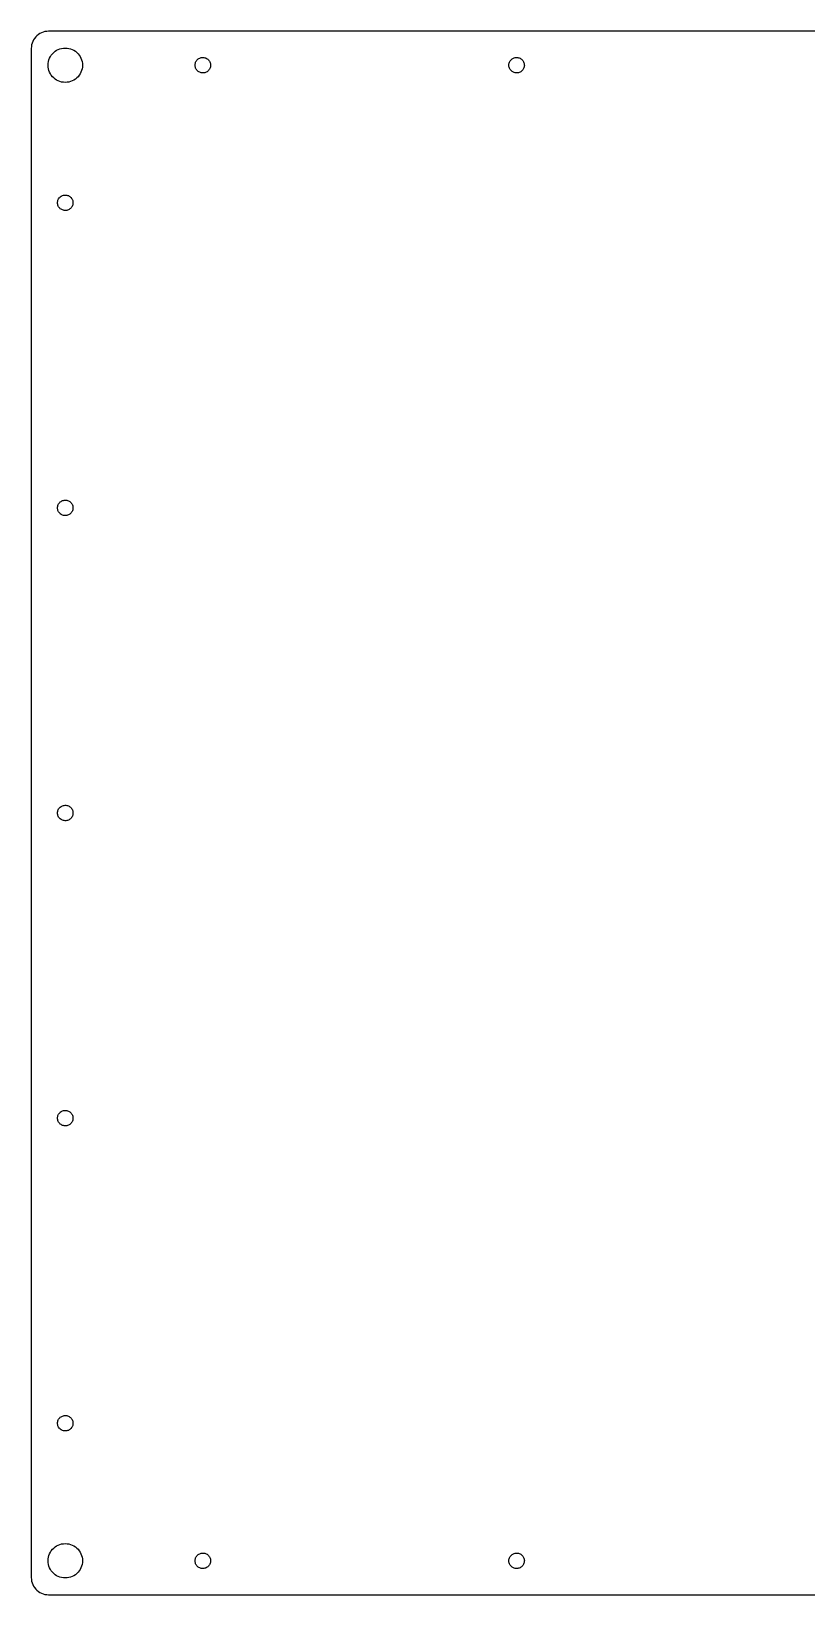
# Model space of a CAD drawing. Header units: metres. Extents: x -232 to 232, y -227 to 227.
# Drawn here: x -232.4 to -6.9, y -227.4 to 227.4 of the extents above; entities that cross this region are included whole.
import ezdxf

# ---------------------------------------------------------------- set-up
doc = ezdxf.new("R2010")
doc.units = ezdxf.units.M

msp = doc.modelspace()

# ---------------------------------------------------------------- linework, layer by layer
for p, q in [((-227.375, 227.375), (-227.898, 227.348)), ((227.375, 227.375), (-227.375, 227.375)), ((-232.348, 222.898), (-232.375, 222.375)), ((-232.266, 223.415), (-232.348, 222.898)), ((-232.13, 223.92), (-232.266, 223.415)), ((-231.943, 224.409), (-232.13, 223.92)), ((-231.705, 224.875), (-231.943, 224.409)), ((-231.42, 225.314), (-231.705, 224.875)), ((-231.091, 225.721), (-231.42, 225.314)), ((-230.721, 226.091), (-231.091, 225.721)), ((-230.314, 226.42), (-230.721, 226.091)), ((-229.875, 226.705), (-230.314, 226.42)), ((-229.409, 226.943), (-229.875, 226.705)), ((-228.92, 227.13), (-229.409, 226.943)), ((-228.415, 227.266), (-228.92, 227.13)), ((-227.898, 227.348), (-228.415, 227.266)), ((-232.375, 222.375), (-232.375, -222.375)), ((-227.473, 218.023), (-227.391, 218.54)), ((-227.391, 218.54), (-227.255, 219.045)), ((-227.255, 219.045), (-227.068, 219.534)), ((-227.068, 219.534), (-226.83, 220)), ((-226.83, 220), (-226.545, 220.439)), ((-226.545, 220.439), (-226.216, 220.846)), ((-226.216, 220.846), (-225.846, 221.216)), ((-225.846, 221.216), (-225.439, 221.545)), ((-225.439, 221.545), (-225, 221.83)), ((-225, 221.83), (-224.534, 222.068)), ((-224.534, 222.068), (-224.045, 222.255)), ((-224.045, 222.255), (-223.54, 222.391)), ((-223.54, 222.391), (-223.023, 222.473)), ((-223.023, 222.473), (-222.5, 222.5)), ((-222.5, 222.5), (-221.977, 222.473)), ((-221.977, 222.473), (-221.46, 222.391)), ((-221.46, 222.391), (-220.955, 222.255)), ((-220.955, 222.255), (-220.466, 222.068)), ((-220.466, 222.068), (-220, 221.83)), ((-220, 221.83), (-219.561, 221.545)), ((-219.561, 221.545), (-219.154, 221.216)), ((-219.154, 221.216), (-218.784, 220.846)), ((-218.784, 220.846), (-218.455, 220.439)), ((-218.455, 220.439), (-218.17, 220)), ((-218.17, 220), (-217.932, 219.534)), ((-217.932, 219.534), (-217.745, 219.045)), ((-217.745, 219.045), (-217.609, 218.54)), ((-217.609, 218.54), (-217.527, 218.023)), ((-184.665, 218.112), (-184.585, 218.347)), ((-184.585, 218.347), (-184.479, 218.571)), ((-184.479, 218.571), (-184.349, 218.782)), ((-184.349, 218.782), (-184.197, 218.978)), ((-184.197, 218.978), (-184.024, 219.155)), ((-184.024, 219.155), (-183.833, 219.313)), ((-183.833, 219.313), (-183.625, 219.449)), ((-183.625, 219.449), (-183.404, 219.56)), ((-183.404, 219.56), (-183.172, 219.647)), ((-183.172, 219.647), (-182.931, 219.708)), ((-182.931, 219.708), (-182.686, 219.742)), ((-182.686, 219.742), (-182.438, 219.749)), ((-182.438, 219.749), (-182.191, 219.729)), ((-182.191, 219.729), (-181.948, 219.681)), ((-181.948, 219.681), (-181.711, 219.607)), ((-181.711, 219.607), (-181.484, 219.508)), ((-181.484, 219.508), (-181.269, 219.384)), ((-181.269, 219.384), (-181.07, 219.237)), ((-181.07, 219.237), (-180.887, 219.069)), ((-180.887, 219.069), (-180.724, 218.882)), ((-180.724, 218.882), (-180.583, 218.678)), ((-180.583, 218.678), (-180.465, 218.46)), ((-180.465, 218.46), (-180.372, 218.231)), ((-93.4151, 218.112), (-93.3346, 218.347)), ((-93.3346, 218.347), (-93.2288, 218.571)), ((-93.2288, 218.571), (-93.099, 218.782)), ((-93.099, 218.782), (-92.9467, 218.978)), ((-92.9467, 218.978), (-92.7739, 219.155)), ((-92.7739, 219.155), (-92.5825, 219.313)), ((-92.5825, 219.313), (-92.375, 219.449)), ((-92.375, 219.449), (-92.1538, 219.56)), ((-92.1538, 219.56), (-91.9217, 219.647)), ((-91.9217, 219.647), (-91.6814, 219.708)), ((-91.6814, 219.708), (-91.4358, 219.742)), ((-91.4358, 219.742), (-91.188, 219.749)), ((-91.188, 219.749), (-90.9409, 219.729)), ((-90.9409, 219.729), (-90.6976, 219.681)), ((-90.6976, 219.681), (-90.4611, 219.607)), ((-90.4611, 219.607), (-90.234, 219.508)), ((-90.234, 219.508), (-90.0194, 219.384)), ((-90.0194, 219.384), (-89.8196, 219.237)), ((-89.8196, 219.237), (-89.6372, 219.069)), ((-89.6372, 219.069), (-89.4744, 218.882)), ((-89.4744, 218.882), (-89.3332, 218.678)), ((-89.3332, 218.678), (-89.2152, 218.46)), ((-89.2152, 218.46), (-89.1219, 218.231)), ((-227.5, 217.5), (-227.473, 218.023)), ((-227.473, 216.977), (-227.5, 217.5)), ((-227.391, 216.46), (-227.473, 216.977)), ((-227.255, 215.955), (-227.391, 216.46)), ((-227.068, 215.466), (-227.255, 215.955)), ((-226.83, 215), (-227.068, 215.466)), ((-226.545, 214.561), (-226.83, 215)), ((-226.216, 214.154), (-226.545, 214.561)), ((-225.846, 213.784), (-226.216, 214.154)), ((-225.439, 213.455), (-225.846, 213.784)), ((-219.154, 213.784), (-219.561, 213.455)), ((-218.784, 214.154), (-219.154, 213.784)), ((-218.455, 214.561), (-218.784, 214.154)), ((-218.17, 215), (-218.455, 214.561)), ((-217.932, 215.466), (-218.17, 215)), ((-217.745, 215.955), (-217.932, 215.466)), ((-217.609, 216.46), (-217.745, 215.955)), ((-217.527, 216.977), (-217.609, 216.46)), ((-217.527, 218.023), (-217.5, 217.5)), ((-217.5, 217.5), (-217.527, 216.977)), ((-184.747, 217.624), (-184.719, 217.87)), ((-184.747, 217.376), (-184.747, 217.624)), ((-184.719, 217.13), (-184.747, 217.376)), ((-184.719, 217.87), (-184.665, 218.112)), ((-184.665, 216.888), (-184.719, 217.13)), ((-184.585, 216.653), (-184.665, 216.888)), ((-184.479, 216.429), (-184.585, 216.653)), ((-184.349, 216.218), (-184.479, 216.429)), ((-184.197, 216.022), (-184.349, 216.218)), ((-184.024, 215.845), (-184.197, 216.022)), ((-183.833, 215.687), (-184.024, 215.845)), ((-183.625, 215.551), (-183.833, 215.687)), ((-183.404, 215.44), (-183.625, 215.551)), ((-183.172, 215.353), (-183.404, 215.44)), ((-182.931, 215.292), (-183.172, 215.353)), ((-182.686, 215.258), (-182.931, 215.292)), ((-182.438, 215.251), (-182.686, 215.258)), ((-182.191, 215.271), (-182.438, 215.251)), ((-181.948, 215.319), (-182.191, 215.271)), ((-181.711, 215.393), (-181.948, 215.319)), ((-181.484, 215.492), (-181.711, 215.393)), ((-181.269, 215.616), (-181.484, 215.492)), ((-181.07, 215.763), (-181.269, 215.616)), ((-180.887, 215.931), (-181.07, 215.763)), ((-180.724, 216.118), (-180.887, 215.931)), ((-180.583, 216.322), (-180.724, 216.118)), ((-180.465, 216.54), (-180.583, 216.322)), ((-180.372, 216.769), (-180.465, 216.54)), ((-180.372, 218.231), (-180.304, 217.992)), ((-180.304, 217.008), (-180.372, 216.769)), ((-180.304, 217.992), (-180.264, 217.748)), ((-180.264, 217.252), (-180.304, 217.008)), ((-180.264, 217.748), (-180.25, 217.5)), ((-180.25, 217.5), (-180.264, 217.252)), ((-93.4966, 217.624), (-93.4693, 217.87)), ((-93.4966, 217.376), (-93.4966, 217.624)), ((-93.4693, 217.13), (-93.4966, 217.376)), ((-93.4693, 217.87), (-93.4151, 218.112)), ((-93.4151, 216.888), (-93.4693, 217.13)), ((-93.3346, 216.653), (-93.4151, 216.888)), ((-93.2288, 216.429), (-93.3346, 216.653)), ((-93.099, 216.218), (-93.2288, 216.429)), ((-92.9467, 216.022), (-93.099, 216.218)), ((-92.7739, 215.845), (-92.9467, 216.022)), ((-92.5825, 215.687), (-92.7739, 215.845)), ((-92.375, 215.551), (-92.5825, 215.687)), ((-92.1538, 215.44), (-92.375, 215.551)), ((-91.9217, 215.353), (-92.1538, 215.44)), ((-91.6814, 215.292), (-91.9217, 215.353)), ((-91.4358, 215.258), (-91.6814, 215.292)), ((-91.188, 215.251), (-91.4358, 215.258)), ((-90.9409, 215.271), (-91.188, 215.251)), ((-90.6976, 215.319), (-90.9409, 215.271)), ((-90.4611, 215.393), (-90.6976, 215.319)), ((-90.234, 215.492), (-90.4611, 215.393)), ((-90.0194, 215.616), (-90.234, 215.492)), ((-89.8196, 215.763), (-90.0194, 215.616)), ((-89.6372, 215.931), (-89.8196, 215.763)), ((-89.4744, 216.118), (-89.6372, 215.931)), ((-89.3332, 216.322), (-89.4744, 216.118)), ((-89.2152, 216.54), (-89.3332, 216.322)), ((-89.1219, 216.769), (-89.2152, 216.54)), ((-89.1219, 218.231), (-89.0545, 217.992)), ((-89.0545, 217.008), (-89.1219, 216.769)), ((-89.0545, 217.992), (-89.0137, 217.748)), ((-89.0137, 217.252), (-89.0545, 217.008)), ((-89.0137, 217.748), (-89, 217.5)), ((-89, 217.5), (-89.0137, 217.252)), ((-225, 213.17), (-225.439, 213.455)), ((-224.534, 212.932), (-225, 213.17)), ((-224.045, 212.745), (-224.534, 212.932)), ((-223.54, 212.609), (-224.045, 212.745)), ((-223.023, 212.527), (-223.54, 212.609)), ((-222.5, 212.5), (-223.023, 212.527)), ((-221.977, 212.527), (-222.5, 212.5)), ((-221.46, 212.609), (-221.977, 212.527)), ((-220.955, 212.745), (-221.46, 212.609)), ((-220.466, 212.932), (-220.955, 212.745)), ((-220, 213.17), (-220.466, 212.932)), ((-219.561, 213.455), (-220, 213.17)), ((-224.75, 177.5), (-224.736, 177.748)), ((-224.736, 177.252), (-224.75, 177.5)), ((-224.736, 177.748), (-224.696, 177.992)), ((-224.696, 177.992), (-224.628, 178.231)), ((-224.628, 178.231), (-224.535, 178.46)), ((-224.535, 178.46), (-224.417, 178.678)), ((-224.417, 178.678), (-224.276, 178.882)), ((-224.276, 178.882), (-224.113, 179.069)), ((-224.113, 179.069), (-223.93, 179.237)), ((-223.93, 179.237), (-223.731, 179.384)), ((-223.731, 179.384), (-223.516, 179.508)), ((-223.516, 179.508), (-223.289, 179.607)), ((-223.289, 179.607), (-223.052, 179.681)), ((-223.052, 179.681), (-222.809, 179.729)), ((-222.809, 179.729), (-222.562, 179.749)), ((-222.562, 179.749), (-222.314, 179.742)), ((-222.314, 179.742), (-222.069, 179.708)), ((-222.069, 179.708), (-221.828, 179.647)), ((-221.828, 179.647), (-221.596, 179.56)), ((-221.596, 179.56), (-221.375, 179.449)), ((-221.375, 179.449), (-221.167, 179.313)), ((-221.167, 179.313), (-220.976, 179.155)), ((-220.976, 179.155), (-220.803, 178.978)), ((-220.803, 178.978), (-220.651, 178.782)), ((-220.651, 178.782), (-220.521, 178.571)), ((-220.521, 178.571), (-220.415, 178.347)), ((-220.415, 178.347), (-220.335, 178.112)), ((-220.335, 178.112), (-220.281, 177.87)), ((-220.281, 177.87), (-220.253, 177.624)), ((-220.253, 177.376), (-220.281, 177.13)), ((-220.253, 177.624), (-220.253, 177.376)), ((-224.696, 177.008), (-224.736, 177.252)), ((-224.628, 176.769), (-224.696, 177.008)), ((-224.535, 176.54), (-224.628, 176.769)), ((-224.417, 176.322), (-224.535, 176.54)), ((-224.276, 176.118), (-224.417, 176.322)), ((-224.113, 175.931), (-224.276, 176.118)), ((-223.93, 175.763), (-224.113, 175.931)), ((-223.731, 175.616), (-223.93, 175.763)), ((-223.516, 175.492), (-223.731, 175.616)), ((-223.289, 175.393), (-223.516, 175.492)), ((-223.052, 175.319), (-223.289, 175.393)), ((-222.809, 175.271), (-223.052, 175.319)), ((-222.562, 175.251), (-222.809, 175.271)), ((-222.314, 175.258), (-222.562, 175.251)), ((-222.069, 175.292), (-222.314, 175.258)), ((-221.828, 175.353), (-222.069, 175.292)), ((-221.596, 175.44), (-221.828, 175.353)), ((-221.375, 175.551), (-221.596, 175.44)), ((-221.167, 175.687), (-221.375, 175.551)), ((-220.976, 175.845), (-221.167, 175.687)), ((-220.803, 176.022), (-220.976, 175.845)), ((-220.651, 176.218), (-220.803, 176.022)), ((-220.521, 176.429), (-220.651, 176.218)), ((-220.415, 176.653), (-220.521, 176.429)), ((-220.335, 176.888), (-220.415, 176.653)), ((-220.281, 177.13), (-220.335, 176.888)), ((-223.052, 90.9312), (-222.809, 90.9787)), ((-222.809, 90.9787), (-222.562, 90.9991)), ((-222.562, 90.9991), (-222.314, 90.9923)), ((-222.314, 90.9923), (-222.069, 90.9583)), ((-222.069, 90.9583), (-221.828, 90.8974)), ((-224.75, 88.75), (-224.736, 88.9975)), ((-224.736, 88.5025), (-224.75, 88.75)), ((-224.736, 88.9975), (-224.696, 89.242)), ((-224.696, 88.258), (-224.736, 88.5025)), ((-224.696, 89.242), (-224.628, 89.4806)), ((-224.628, 88.0194), (-224.696, 88.258)), ((-224.628, 89.4806), (-224.535, 89.7102)), ((-224.535, 87.7897), (-224.628, 88.0194)), ((-224.535, 89.7102), (-224.417, 89.9283)), ((-224.417, 87.5717), (-224.535, 87.7897)), ((-224.417, 89.9283), (-224.276, 90.132)), ((-224.276, 87.368), (-224.417, 87.5717)), ((-224.276, 90.132), (-224.113, 90.3189)), ((-224.113, 87.1811), (-224.276, 87.368)), ((-224.113, 90.3189), (-223.93, 90.4868)), ((-223.93, 87.0132), (-224.113, 87.1811)), ((-223.93, 90.4868), (-223.731, 90.6336)), ((-223.731, 86.8664), (-223.93, 87.0132)), ((-223.731, 90.6336), (-223.516, 90.7576)), ((-223.516, 86.7424), (-223.731, 86.8664)), ((-223.516, 90.7576), (-223.289, 90.8571)), ((-223.289, 86.6429), (-223.516, 86.7424)), ((-223.289, 90.8571), (-223.052, 90.9312)), ((-223.052, 86.5688), (-223.289, 86.6429)), ((-222.809, 86.5213), (-223.052, 86.5688)), ((-222.562, 86.5009), (-222.809, 86.5213)), ((-222.314, 86.5077), (-222.562, 86.5009)), ((-222.069, 86.5417), (-222.314, 86.5077)), ((-221.828, 86.6026), (-222.069, 86.5417)), ((-221.828, 90.8974), (-221.596, 90.8105)), ((-221.596, 86.6895), (-221.828, 86.6026)), ((-221.596, 90.8105), (-221.375, 90.6985)), ((-221.375, 86.8014), (-221.596, 86.6895)), ((-221.375, 90.6985), (-221.167, 90.563)), ((-221.167, 86.937), (-221.375, 86.8014)), ((-221.167, 90.563), (-220.976, 90.4054)), ((-220.976, 87.0946), (-221.167, 86.937)), ((-220.976, 90.4054), (-220.803, 90.2277)), ((-220.803, 87.2723), (-220.976, 87.0946)), ((-220.803, 90.2277), (-220.651, 90.0321)), ((-220.651, 87.4679), (-220.803, 87.2723)), ((-220.651, 90.0321), (-220.521, 89.8209)), ((-220.521, 87.6791), (-220.651, 87.4679)), ((-220.521, 89.8209), (-220.415, 89.5967)), ((-220.415, 87.9033), (-220.521, 87.6791)), ((-220.415, 89.5967), (-220.335, 89.3622)), ((-220.335, 88.1378), (-220.415, 87.9033)), ((-220.335, 89.3622), (-220.281, 89.1203)), ((-220.281, 88.3797), (-220.335, 88.1378)), ((-220.281, 89.1203), (-220.253, 88.8739)), ((-220.253, 88.6261), (-220.281, 88.3797)), ((-220.253, 88.8739), (-220.253, 88.6261)), ((-224.75, 0), (-224.736, 0.24751)), ((-224.736, -0.24751), (-224.75, 0)), ((-224.736, 0.24751), (-224.696, 0.49202)), ((-224.696, 0.49202), (-224.628, 0.73056)), ((-224.628, 0.73056), (-224.535, 0.96024)), ((-224.535, 0.96024), (-224.417, 1.17825)), ((-224.417, 1.17825), (-224.276, 1.38197)), ((-224.276, 1.38197), (-224.113, 1.56891)), ((-224.113, 1.56891), (-223.93, 1.7368)), ((-223.93, 1.7368), (-223.731, 1.88362)), ((-223.731, 1.88362), (-223.516, 2.00757)), ((-223.516, 2.00757), (-223.289, 2.10715)), ((-223.289, 2.10715), (-223.052, 2.18114)), ((-223.052, 2.18114), (-222.809, 2.22867)), ((-222.809, 2.22867), (-222.562, 2.24915)), ((-222.562, 2.24915), (-222.314, 2.24231)), ((-222.314, 2.24231), (-222.069, 2.20825)), ((-222.069, 2.20825), (-221.828, 2.1474)), ((-221.828, 2.1474), (-221.596, 2.06049)), ((-221.596, 2.06049), (-221.375, 1.94855)), ((-221.375, 1.94855), (-221.167, 1.81296)), ((-221.167, 1.81296), (-220.976, 1.65536)), ((-220.976, 1.65536), (-220.803, 1.47769)), ((-220.803, 1.47769), (-220.651, 1.28206)), ((-220.651, 1.28206), (-220.521, 1.07088)), ((-220.521, 1.07088), (-220.415, 0.84669)), ((-220.415, 0.84669), (-220.335, 0.61223)), ((-220.335, 0.61223), (-220.281, 0.37033)), ((-220.281, 0.37033), (-220.253, 0.12395)), ((-220.253, 0.12395), (-220.253, -0.12395)), ((-224.696, -0.49202), (-224.736, -0.24751)), ((-224.628, -0.73056), (-224.696, -0.49202)), ((-224.535, -0.96024), (-224.628, -0.73056)), ((-224.417, -1.17825), (-224.535, -0.96024)), ((-224.276, -1.38197), (-224.417, -1.17825)), ((-224.113, -1.56891), (-224.276, -1.38197)), ((-223.93, -1.7368), (-224.113, -1.56891)), ((-223.731, -1.88362), (-223.93, -1.7368)), ((-223.516, -2.00757), (-223.731, -1.88362)), ((-223.289, -2.10715), (-223.516, -2.00757)), ((-223.052, -2.18114), (-223.289, -2.10715)), ((-222.809, -2.22867), (-223.052, -2.18114)), ((-222.562, -2.24915), (-222.809, -2.22867)), ((-222.314, -2.24231), (-222.562, -2.24915)), ((-222.069, -2.20825), (-222.314, -2.24231)), ((-221.828, -2.1474), (-222.069, -2.20825)), ((-221.596, -2.06049), (-221.828, -2.1474)), ((-221.375, -1.94855), (-221.596, -2.06049)), ((-221.167, -1.81296), (-221.375, -1.94855)), ((-220.976, -1.65536), (-221.167, -1.81296)), ((-220.803, -1.47769), (-220.976, -1.65536)), ((-220.651, -1.28206), (-220.803, -1.47769)), ((-220.521, -1.07088), (-220.651, -1.28206)), ((-220.415, -0.84669), (-220.521, -1.07088)), ((-220.335, -0.61223), (-220.415, -0.84669)), ((-220.281, -0.37033), (-220.335, -0.61223)), ((-220.253, -0.12395), (-220.281, -0.37033)), ((-224.75, -88.75), (-224.736, -88.5025)), ((-224.736, -88.9975), (-224.75, -88.75)), ((-224.736, -88.5025), (-224.696, -88.258)), ((-224.696, -89.242), (-224.736, -88.9975)), ((-224.696, -88.258), (-224.628, -88.0194)), ((-224.628, -89.4806), (-224.696, -89.242)), ((-224.628, -88.0194), (-224.535, -87.7897)), ((-224.535, -89.7102), (-224.628, -89.4806)), ((-224.535, -87.7897), (-224.417, -87.5717)), ((-224.417, -89.9283), (-224.535, -89.7102)), ((-224.417, -87.5717), (-224.276, -87.368)), ((-224.276, -90.132), (-224.417, -89.9283)), ((-224.276, -87.368), (-224.113, -87.1811)), ((-224.113, -90.3189), (-224.276, -90.132)), ((-224.113, -87.1811), (-223.93, -87.0132)), ((-223.93, -90.4868), (-224.113, -90.3189)), ((-223.93, -87.0132), (-223.731, -86.8664)), ((-223.731, -90.6336), (-223.93, -90.4868)), ((-223.731, -86.8664), (-223.516, -86.7424)), ((-223.516, -90.7576), (-223.731, -90.6336)), ((-223.516, -86.7424), (-223.289, -86.6429)), ((-223.289, -90.8571), (-223.516, -90.7576)), ((-223.289, -86.6429), (-223.052, -86.5688)), ((-223.052, -90.9312), (-223.289, -90.8571)), ((-223.052, -86.5688), (-222.809, -86.5213)), ((-222.809, -90.9787), (-223.052, -90.9312)), ((-222.809, -86.5213), (-222.562, -86.5009)), ((-222.562, -86.5009), (-222.314, -86.5077)), ((-222.314, -86.5077), (-222.069, -86.5417)), ((-222.069, -86.5417), (-221.828, -86.6026)), ((-221.828, -90.8974), (-222.069, -90.9583)), ((-221.828, -86.6026), (-221.596, -86.6895)), ((-221.596, -90.8105), (-221.828, -90.8974)), ((-221.596, -86.6895), (-221.375, -86.8014)), ((-221.375, -90.6985), (-221.596, -90.8105)), ((-221.375, -86.8014), (-221.167, -86.937)), ((-221.167, -90.563), (-221.375, -90.6985)), ((-221.167, -86.937), (-220.976, -87.0946)), ((-220.976, -90.4054), (-221.167, -90.563)), ((-220.976, -87.0946), (-220.803, -87.2723)), ((-220.803, -90.2277), (-220.976, -90.4054)), ((-220.803, -87.2723), (-220.651, -87.4679)), ((-220.651, -90.0321), (-220.803, -90.2277)), ((-220.651, -87.4679), (-220.521, -87.6791)), ((-220.521, -89.8209), (-220.651, -90.0321)), ((-220.521, -87.6791), (-220.415, -87.9033)), ((-220.415, -89.5967), (-220.521, -89.8209)), ((-220.415, -87.9033), (-220.335, -88.1378)), ((-220.335, -89.3622), (-220.415, -89.5967)), ((-220.335, -88.1378), (-220.281, -88.3797)), ((-220.281, -89.1203), (-220.335, -89.3622)), ((-220.281, -88.3797), (-220.253, -88.6261)), ((-220.253, -88.8739), (-220.281, -89.1203)), ((-220.253, -88.6261), (-220.253, -88.8739)), ((-222.562, -90.9991), (-222.809, -90.9787)), ((-222.314, -90.9923), (-222.562, -90.9991)), ((-222.069, -90.9583), (-222.314, -90.9923)), ((-224.75, -177.5), (-224.736, -177.252)), ((-224.736, -177.252), (-224.696, -177.008)), ((-224.696, -177.008), (-224.628, -176.769)), ((-224.628, -176.769), (-224.535, -176.54)), ((-224.535, -176.54), (-224.417, -176.322)), ((-224.417, -176.322), (-224.276, -176.118)), ((-224.276, -176.118), (-224.113, -175.931)), ((-224.113, -175.931), (-223.93, -175.763)), ((-223.93, -175.763), (-223.731, -175.616)), ((-223.731, -175.616), (-223.516, -175.492)), ((-223.516, -175.492), (-223.289, -175.393)), ((-223.289, -175.393), (-223.052, -175.319)), ((-223.052, -175.319), (-222.809, -175.271)), ((-222.809, -175.271), (-222.562, -175.251)), ((-222.562, -175.251), (-222.314, -175.258)), ((-222.314, -175.258), (-222.069, -175.292)), ((-222.069, -175.292), (-221.828, -175.353)), ((-221.828, -175.353), (-221.596, -175.44)), ((-221.596, -175.44), (-221.375, -175.551)), ((-221.375, -175.551), (-221.167, -175.687)), ((-221.167, -175.687), (-220.976, -175.845)), ((-220.976, -175.845), (-220.803, -176.022)), ((-220.803, -176.022), (-220.651, -176.218)), ((-220.651, -176.218), (-220.521, -176.429)), ((-220.521, -176.429), (-220.415, -176.653)), ((-220.415, -176.653), (-220.335, -176.888)), ((-220.335, -176.888), (-220.281, -177.13)), ((-220.281, -177.13), (-220.253, -177.376)), ((-224.736, -177.748), (-224.75, -177.5)), ((-224.696, -177.992), (-224.736, -177.748)), ((-224.628, -178.231), (-224.696, -177.992)), ((-224.535, -178.46), (-224.628, -178.231)), ((-224.417, -178.678), (-224.535, -178.46)), ((-224.276, -178.882), (-224.417, -178.678)), ((-224.113, -179.069), (-224.276, -178.882)), ((-223.93, -179.237), (-224.113, -179.069)), ((-223.731, -179.384), (-223.93, -179.237)), ((-223.516, -179.508), (-223.731, -179.384)), ((-223.289, -179.607), (-223.516, -179.508)), ((-223.052, -179.681), (-223.289, -179.607)), ((-222.809, -179.729), (-223.052, -179.681)), ((-222.562, -179.749), (-222.809, -179.729)), ((-222.314, -179.742), (-222.562, -179.749)), ((-222.069, -179.708), (-222.314, -179.742)), ((-221.828, -179.647), (-222.069, -179.708)), ((-221.596, -179.56), (-221.828, -179.647)), ((-221.375, -179.449), (-221.596, -179.56)), ((-221.167, -179.313), (-221.375, -179.449)), ((-220.976, -179.155), (-221.167, -179.313)), ((-220.803, -178.978), (-220.976, -179.155)), ((-220.651, -178.782), (-220.803, -178.978)), ((-220.521, -178.571), (-220.651, -178.782)), ((-220.415, -178.347), (-220.521, -178.571)), ((-220.335, -178.112), (-220.415, -178.347)), ((-220.281, -177.87), (-220.335, -178.112)), ((-220.253, -177.624), (-220.281, -177.87)), ((-220.253, -177.376), (-220.253, -177.624)), ((-225.846, -213.784), (-225.439, -213.455)), ((-225.439, -213.455), (-225, -213.17)), ((-225, -213.17), (-224.534, -212.932)), ((-224.534, -212.932), (-224.045, -212.745)), ((-224.045, -212.745), (-223.54, -212.609)), ((-223.54, -212.609), (-223.023, -212.527)), ((-223.023, -212.527), (-222.5, -212.5)), ((-222.5, -212.5), (-221.977, -212.527)), ((-221.977, -212.527), (-221.46, -212.609)), ((-221.46, -212.609), (-220.955, -212.745)), ((-220.955, -212.745), (-220.466, -212.932)), ((-220.466, -212.932), (-220, -213.17)), ((-220, -213.17), (-219.561, -213.455)), ((-219.561, -213.455), (-219.154, -213.784)), ((-227.5, -217.5), (-227.473, -216.977)), ((-227.473, -218.023), (-227.5, -217.5)), ((-227.473, -216.977), (-227.391, -216.46)), ((-227.391, -218.54), (-227.473, -218.023)), ((-227.391, -216.46), (-227.255, -215.955)), ((-227.255, -215.955), (-227.068, -215.466)), ((-227.068, -215.466), (-226.83, -215)), ((-226.83, -215), (-226.545, -214.561)), ((-226.545, -214.561), (-226.216, -214.154)), ((-226.216, -214.154), (-225.846, -213.784)), ((-219.154, -213.784), (-218.784, -214.154)), ((-218.784, -214.154), (-218.455, -214.561)), ((-218.455, -214.561), (-218.17, -215)), ((-218.17, -215), (-217.932, -215.466)), ((-217.932, -215.466), (-217.745, -215.955)), ((-217.745, -215.955), (-217.609, -216.46)), ((-217.609, -216.46), (-217.527, -216.977)), ((-217.527, -218.023), (-217.609, -218.54)), ((-217.527, -216.977), (-217.5, -217.5)), ((-217.5, -217.5), (-217.527, -218.023)), ((-184.747, -217.376), (-184.719, -217.13)), ((-184.747, -217.624), (-184.747, -217.376)), ((-184.719, -217.87), (-184.747, -217.624)), ((-184.719, -217.13), (-184.665, -216.888)), ((-184.665, -218.112), (-184.719, -217.87)), ((-184.665, -216.888), (-184.585, -216.653)), ((-184.585, -218.347), (-184.665, -218.112)), ((-184.585, -216.653), (-184.479, -216.429)), ((-184.479, -216.429), (-184.349, -216.218)), ((-184.349, -216.218), (-184.197, -216.022)), ((-184.197, -216.022), (-184.024, -215.845)), ((-184.024, -215.845), (-183.833, -215.687)), ((-183.833, -215.687), (-183.625, -215.551)), ((-183.625, -215.551), (-183.404, -215.44)), ((-183.404, -215.44), (-183.172, -215.353)), ((-183.172, -215.353), (-182.931, -215.292)), ((-182.931, -215.292), (-182.686, -215.258)), ((-182.686, -215.258), (-182.438, -215.251)), ((-182.438, -215.251), (-182.191, -215.271)), ((-182.191, -215.271), (-181.948, -215.319)), ((-181.948, -215.319), (-181.711, -215.393)), ((-181.711, -215.393), (-181.484, -215.492)), ((-181.484, -215.492), (-181.269, -215.616)), ((-181.269, -215.616), (-181.07, -215.763)), ((-181.07, -215.763), (-180.887, -215.931)), ((-180.887, -215.931), (-180.724, -216.118)), ((-180.724, -216.118), (-180.583, -216.322)), ((-180.583, -216.322), (-180.465, -216.54)), ((-180.465, -216.54), (-180.372, -216.769)), ((-180.372, -218.231), (-180.465, -218.46)), ((-180.372, -216.769), (-180.304, -217.008)), ((-180.304, -217.992), (-180.372, -218.231)), ((-180.304, -217.008), (-180.264, -217.252)), ((-180.264, -217.748), (-180.304, -217.992)), ((-180.264, -217.252), (-180.25, -217.5)), ((-180.25, -217.5), (-180.264, -217.748)), ((-93.4966, -217.376), (-93.4693, -217.13)), ((-93.4966, -217.624), (-93.4966, -217.376)), ((-93.4693, -217.87), (-93.4966, -217.624)), ((-93.4693, -217.13), (-93.4151, -216.888)), ((-93.4151, -218.112), (-93.4693, -217.87)), ((-93.4151, -216.888), (-93.3346, -216.653)), ((-93.3346, -218.347), (-93.4151, -218.112)), ((-93.3346, -216.653), (-93.2288, -216.429)), ((-93.2288, -216.429), (-93.099, -216.218)), ((-93.099, -216.218), (-92.9467, -216.022)), ((-92.9467, -216.022), (-92.7739, -215.845)), ((-92.7739, -215.845), (-92.5825, -215.687)), ((-92.5825, -215.687), (-92.375, -215.551)), ((-92.375, -215.551), (-92.1538, -215.44)), ((-92.1538, -215.44), (-91.9217, -215.353)), ((-91.9217, -215.353), (-91.6814, -215.292)), ((-91.6814, -215.292), (-91.4358, -215.258)), ((-91.4358, -215.258), (-91.188, -215.251)), ((-91.188, -215.251), (-90.9409, -215.271)), ((-90.9409, -215.271), (-90.6976, -215.319)), ((-90.6976, -215.319), (-90.4611, -215.393)), ((-90.4611, -215.393), (-90.234, -215.492)), ((-90.234, -215.492), (-90.0194, -215.616)), ((-90.0194, -215.616), (-89.8196, -215.763)), ((-89.8196, -215.763), (-89.6372, -215.931)), ((-89.6372, -215.931), (-89.4744, -216.118)), ((-89.4744, -216.118), (-89.3332, -216.322)), ((-89.3332, -216.322), (-89.2152, -216.54)), ((-89.2152, -216.54), (-89.1219, -216.769)), ((-89.1219, -218.231), (-89.2152, -218.46)), ((-89.1219, -216.769), (-89.0545, -217.008)), ((-89.0545, -217.992), (-89.1219, -218.231)), ((-89.0545, -217.008), (-89.0137, -217.252)), ((-89.0137, -217.748), (-89.0545, -217.992)), ((-89.0137, -217.252), (-89, -217.5)), ((-89, -217.5), (-89.0137, -217.748)), ((-232.375, -222.375), (-232.348, -222.898)), ((-227.255, -219.045), (-227.391, -218.54)), ((-227.068, -219.534), (-227.255, -219.045)), ((-226.83, -220), (-227.068, -219.534)), ((-226.545, -220.439), (-226.83, -220)), ((-226.216, -220.846), (-226.545, -220.439)), ((-225.846, -221.216), (-226.216, -220.846)), ((-225.439, -221.545), (-225.846, -221.216)), ((-225, -221.83), (-225.439, -221.545)), ((-224.534, -222.068), (-225, -221.83)), ((-224.045, -222.255), (-224.534, -222.068)), ((-223.54, -222.391), (-224.045, -222.255)), ((-223.023, -222.473), (-223.54, -222.391)), ((-222.5, -222.5), (-223.023, -222.473)), ((-221.977, -222.473), (-222.5, -222.5)), ((-221.46, -222.391), (-221.977, -222.473)), ((-220.955, -222.255), (-221.46, -222.391)), ((-220.466, -222.068), (-220.955, -222.255)), ((-220, -221.83), (-220.466, -222.068)), ((-219.561, -221.545), (-220, -221.83)), ((-219.154, -221.216), (-219.561, -221.545)), ((-218.784, -220.846), (-219.154, -221.216)), ((-218.455, -220.439), (-218.784, -220.846)), ((-218.17, -220), (-218.455, -220.439)), ((-217.932, -219.534), (-218.17, -220)), ((-217.745, -219.045), (-217.932, -219.534)), ((-217.609, -218.54), (-217.745, -219.045)), ((-184.479, -218.571), (-184.585, -218.347)), ((-184.349, -218.782), (-184.479, -218.571)), ((-184.197, -218.978), (-184.349, -218.782)), ((-184.024, -219.155), (-184.197, -218.978)), ((-183.833, -219.313), (-184.024, -219.155)), ((-183.625, -219.449), (-183.833, -219.313)), ((-183.404, -219.56), (-183.625, -219.449)), ((-183.172, -219.647), (-183.404, -219.56)), ((-182.931, -219.708), (-183.172, -219.647)), ((-182.686, -219.742), (-182.931, -219.708)), ((-182.438, -219.749), (-182.686, -219.742)), ((-182.191, -219.729), (-182.438, -219.749)), ((-181.948, -219.681), (-182.191, -219.729)), ((-181.711, -219.607), (-181.948, -219.681)), ((-181.484, -219.508), (-181.711, -219.607)), ((-181.269, -219.384), (-181.484, -219.508)), ((-181.07, -219.237), (-181.269, -219.384)), ((-180.887, -219.069), (-181.07, -219.237)), ((-180.724, -218.882), (-180.887, -219.069)), ((-180.583, -218.678), (-180.724, -218.882)), ((-180.465, -218.46), (-180.583, -218.678)), ((-93.2288, -218.571), (-93.3346, -218.347)), ((-93.099, -218.782), (-93.2288, -218.571)), ((-92.9467, -218.978), (-93.099, -218.782)), ((-92.7739, -219.155), (-92.9467, -218.978)), ((-92.5825, -219.313), (-92.7739, -219.155)), ((-92.375, -219.449), (-92.5825, -219.313)), ((-92.1538, -219.56), (-92.375, -219.449)), ((-91.9217, -219.647), (-92.1538, -219.56)), ((-91.6814, -219.708), (-91.9217, -219.647)), ((-91.4358, -219.742), (-91.6814, -219.708)), ((-91.188, -219.749), (-91.4358, -219.742)), ((-90.9409, -219.729), (-91.188, -219.749)), ((-90.6976, -219.681), (-90.9409, -219.729)), ((-90.4611, -219.607), (-90.6976, -219.681)), ((-90.234, -219.508), (-90.4611, -219.607)), ((-90.0194, -219.384), (-90.234, -219.508)), ((-89.8196, -219.237), (-90.0194, -219.384)), ((-89.6372, -219.069), (-89.8196, -219.237)), ((-89.4744, -218.882), (-89.6372, -219.069)), ((-89.3332, -218.678), (-89.4744, -218.882)), ((-89.2152, -218.46), (-89.3332, -218.678)), ((-232.348, -222.898), (-232.266, -223.415)), ((-232.266, -223.415), (-232.13, -223.92)), ((-232.13, -223.92), (-231.943, -224.409)), ((-231.943, -224.409), (-231.705, -224.875)), ((-231.705, -224.875), (-231.42, -225.314)), ((-231.42, -225.314), (-231.091, -225.721)), ((-231.091, -225.721), (-230.721, -226.091)), ((-230.721, -226.091), (-230.314, -226.42)), ((-230.314, -226.42), (-229.875, -226.705)), ((-229.875, -226.705), (-229.409, -226.943)), ((-229.409, -226.943), (-228.92, -227.13)), ((-228.92, -227.13), (-228.415, -227.266)), ((-228.415, -227.266), (-227.898, -227.348)), ((-227.898, -227.348), (-227.375, -227.375)), ((-227.375, -227.375), (227.375, -227.375))]:
    msp.add_line(p, q)

doc.saveas('drawing.dxf')
